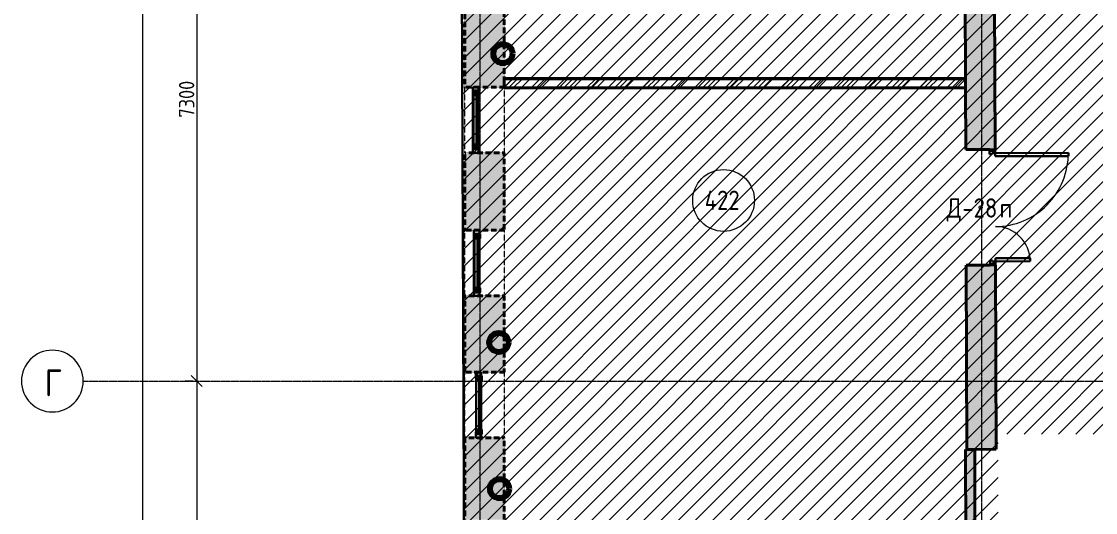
# Model space of a CAD drawing. Header units: millimetres. Extents: x -11886 to 379896, y -8130 to 47743.
# Drawn here: x 310868 to 324790, y 11705 to 18063 of the extents above; entities that cross this region are included whole.
import ezdxf

# ---------------------------------------------------------------- set-up
doc = ezdxf.new("R2010")
doc.units = ezdxf.units.MM
for name, pattern in [('ADSK_Линия сетки', [25, 20, -2.5, 0, -2.5]), ('ADSK_Сверху', [4.5, 3, -1.5]), ('ADSK_Снесено', [4.5, 3, -1.5])]:
    doc.linetypes.add(name, pattern=pattern)
for name, color, linetype, lineweight, true_color in [('_ Окна', 5, 'Continuous', 30, 0x0000ff), ('Витраж', 5, 'Continuous', 18, 0x0000ff), ('Двери', 5, 'Continuous', 18, 0x0000ff), ('Окна', 5, 'Continuous', 18, 0x0000ff), ('планы со стояками отопление_dwg', 7, 'Continuous', 9, 0x767676), ('Стены внутренние', 5, 'Continuous', 18, 0x0000ff), ('Стены наружные', 1, 'ADSK_Снесено', 18, 0xff0000), ('Стены штриховка', 5, 'Continuous', 18, 0x0000ff)]:
    doc.layers.add(name, color=color, linetype=linetype, lineweight=lineweight, true_color=true_color)
for name, color, linetype, lineweight in [('Марки дверей', 7, 'Continuous', 20), ('Марки помещений', 7, 'Continuous', 20), ('Оси', 7, 'Continuous', 9), ('Размеры', 7, 'Continuous', 9), ('стояки', 7, 'Continuous', 9)]:
    doc.layers.add(name, color=color, linetype=linetype, lineweight=lineweight)
doc.styles.add('GOST Common', font='GOST_Common.ttf', dxfattribs={"width": 0.9, "height": 350})
doc.styles.add('GOST Common_1', font='GOST_Common.ttf', dxfattribs={"width": 0.9, "height": 200})
doc.styles.add('GOST Common_2', font='GOST_Common.ttf', dxfattribs={"width": 0.9, "height": 250})
doc.dimstyles.new('ADSK_Основной_2_5_мм', dxfattribs={"dimscale": 304.8, "dimtxt": 251.428749, "dimasz": 0.463911, "dimexe": 0.492126, "dimexo": 0.492126, "dimgap": 0.098425, "dimtad": 1, "dimdec": 1, "dimrnd": 0.1, "dimdsep": 46, "dimtxsty": 'GOST Common_1', "dimblk1": 'OBLIQUE', "dimblk2": 'OBLIQUE', "dimsah": 1, "dimcen": 0.09, "dimdle": 0.492126, "dimazin": 2, "dimtfac": 1, "dimtdec": 4, "dimtix": 1, "dimtmove": 0, "dimatfit": 3, "dimfxl": 1, "dimtvp": 1, "dimtfill": 1, "dimtolj": 1, "dimtzin": 0, "dimlwd": 20, "dimlwe": 20, "dimarcsym": 2})

# ---------------------------------------------------------------- blocks, each defined once
blk = doc.blocks.new('Прямоугольный импост - 70х20_56мм-1425354-04 План 4-го этажа')
at = {"layer": 'Витраж', "color": 161, "linetype": 'ADSK_Сверху', "true_color": 0xaaaaff}
for p, q in [((11258, 14868), (11188, 14868)), ((11188, 14868), (11188, 14792)), ((11258, 14868), (11258, 14792)), ((11188, 14094), (11188, 14018)), ((11258, 14094), (11258, 14018)), ((11188, 14018), (11258, 14018))]:
    blk.add_line(p, q, dxfattribs=at)
blk = doc.blocks.new('Прямоугольный импост - 70х20_56мм-1424848-04 План 4-го этажа')
at = {"layer": 'Витраж', "color": 161, "linetype": 'ADSK_Сверху', "true_color": 0xaaaaff}
for p, q in [((-76, 35), (0, 35)), ((0, 35), (0, -35)), ((0, -35), (-76, -35))]:
    blk.add_line(p, q, dxfattribs=at)
blk = doc.blocks.new('Прямоугольный импост - 70х20_56мм-1424849-04 План 4-го этажа')
at = {"layer": 'Витраж', "color": 161, "linetype": 'ADSK_Сверху', "true_color": 0xaaaaff}
for p, q in [((0, 35), (-76, 35)), ((0, -35), (0, 35)), ((-76, -35), (0, -35))]:
    blk.add_line(p, q, dxfattribs=at)
blk = doc.blocks.new('Прямоугольный импост - 70х60мм-1425356-04 План 4-го этажа')
at = {"layer": 'Витраж', "color": 161, "linetype": 'ADSK_Сверху', "true_color": 0xaaaaff}
for p, q in [((11258, 14792), (11188, 14792)), ((11188, 14792), (11188, 14094)), ((11258, 14792), (11258, 14094)), ((11188, 14094), (11258, 14094))]:
    blk.add_line(p, q, dxfattribs=at)
blk = doc.blocks.new('Витраж-тент со смещением вовне - 60мм 30 сдвиг-1466964-04 План 4-го этажа')
at = {"layer": '_ Окна'}
for p, q in [((-379, 25), (-379, -45)), ((-379, 25), (-319, 25)), ((-379, -45), (-379, 25)), ((-319, 25), (-319, -45)), ((379, 25), (319, 25)), ((319, 25), (319, -45)), ((379, -45), (379, 25)), ((379, -45), (379, 25)), ((-319, -45), (-379, -45)), ((-319, -10), (319, -10)), ((319, -45), (379, -45))]:
    blk.add_line(p, q, dxfattribs=at)
at = {"layer": 'Окна'}
for p, q in [((319, 25), (-319, 25)), ((-319, -45), (319, -45))]:
    blk.add_line(p, q, dxfattribs=at)
blk = doc.blocks.new('Прямоугольный импост - 70х20_56мм-1309765-04 План 4-го этажа')
at = {"layer": 'Витраж', "lineweight": 30}
for p, q in [((-76, 35), (0, 35)), ((-76, -35), (-76, 35)), ((0, 35), (0, -35)), ((0, -35), (-76, -35))]:
    blk.add_line(p, q, dxfattribs=at)
blk = doc.blocks.new('Прямоугольный импост - 70х20_56мм-1309766-04 План 4-го этажа')
at = {"layer": 'Витраж', "lineweight": 30}
for p, q in [((0, 35), (-76, 35)), ((-76, 35), (-76, -35)), ((0, -35), (0, 35)), ((-76, -35), (0, -35))]:
    blk.add_line(p, q, dxfattribs=at)
blk = doc.blocks.new('Прямоугольный импост - 70х60мм-V8-04 План 4-го этажа')
at = {"layer": 'Витраж'}
for p, q in [((38846, 14041), (38846, 14739)), ((38916, 14739), (38916, 14041))]:
    blk.add_line(p, q, dxfattribs=at)
blk = doc.blocks.new('Прямоугольный импост - 70х20_56мм-V55-04 План 4-го этажа')
at = {"layer": 'Витраж', "lineweight": 30}
for p, q in [((-76, 35), (0, 35)), ((-76, -35), (-76, 35)), ((0, 35), (0, -35)), ((0, -35), (-76, -35))]:
    blk.add_line(p, q, dxfattribs=at)
blk = doc.blocks.new('Прямоугольный импост - 70х20_56мм-V56-04 План 4-го этажа')
at = {"layer": 'Витраж', "lineweight": 30}
for p, q in [((0, 35), (-76, 35)), ((-76, 35), (-76, -35)), ((0, -35), (0, 35)), ((-76, -35), (0, -35))]:
    blk.add_line(p, q, dxfattribs=at)
blk = doc.blocks.new('Прямоугольный импост - 70х60мм-V57-04 План 4-го этажа')
at = {"layer": 'Витраж', "lineweight": 30}
for p, q in [((-5951, 15134), (-6021, 15134)), ((-6021, 15134), (-6021, 14436)), ((-5951, 14436), (-5951, 15134)), ((-6021, 14436), (-5951, 14436))]:
    blk.add_line(p, q, dxfattribs=at)
blk = doc.blocks.new('AC_Дверь_Двупольная - Д-28п 1500х2200h-2039725-04 План 4-го этажа')
at = {"layer": 'Двери', "lineweight": 30}
for p, q in [((-700, 1140), (-660, 1140)), ((-700, 190), (-700, 1140)), ((-660, 1140), (-660, 190)), ((700, 640), (660, 640)), ((660, 640), (660, 190)), ((700, 190), (700, 640)), ((-750, 190), (-730, 190)), ((-750, 120), (-750, 190)), ((-730, 190), (-700, 190)), ((-730, 120), (-730, 190)), ((-730, 190), (-730, 120)), ((-660, 190), (-700, 190)), ((-700, 190), (-700, 150)), ((-700, 150), (-690, 150)), ((-690, 150), (-690, 120)), ((660, 190), (700, 190)), ((700, 150), (690, 150)), ((690, 150), (690, 120)), ((730, 190), (700, 190)), ((700, 190), (700, 150)), ((730, 120), (730, 190)), ((750, 190), (730, 190)), ((730, 190), (730, 120)), ((750, 120), (750, 190)), ((-730, 120), (-750, 120)), ((-690, 120), (-730, 120)), ((690, 120), (730, 120)), ((730, 120), (750, 120))]:
    blk.add_line(p, q, dxfattribs=at)
at = {"layer": 'Двери'}
for centre, radius, start, end in [((-700, 190), 950, 360, 90), ((700, 190), 450, 90, 180)]:
    blk.add_arc(centre, radius, start, end, dxfattribs=at)
blk = doc.blocks.new('планы со стояками отопление_dwg-1484427-04 План 4-го этажа')
at = {"layer": 'стояки', "color": 246, "lineweight": 80, "true_color": 0x7f001f}
for centre in [(164843, 427405), (164790, 423666), (164800, 421772)]:
    blk.add_circle(centre, 124, dxfattribs=at)
blk = doc.blocks.new('Ось сетки - Круг_Ø8 мм-6577-04 План 4-го этажа')
at = {"layer": 'Оси', "lineweight": 20}
for start, end in [(360, 180), (180, 360)]:
    blk.add_arc((0, 0), 4, start, end, dxfattribs=at)
blk = doc.blocks.new('ADSK_Марка_Помещение_ОдноЗначение - Номер-247393-04 План 4-го этажа')
at = {"layer": 'Марки помещений'}
blk.add_circle((0, 0), 4, dxfattribs=at)
blk = doc.blocks.new('_Oblique')
at = {"color": 0, "linetype": 'ByBlock', "lineweight": -2}
blk.add_line((-0.5, -0.5), (0.5, 0.5), dxfattribs=at)
blk = doc.blocks.new('*D2949')
at = {"layer": 'Defpoints', "color": 0, "transparency": 16777216}
for p in [(313239, 20707), (313139, 13407), (313239, 13407)]:
    blk.add_point(p, dxfattribs=at)
at = {"layer": 'Размеры', "color": 0, "lineweight": 20, "transparency": 16777216}
for p, q in [((313139, 20857), (313139, 13257)), ((313089, 20707), (312989, 20707)), ((313089, 13407), (312989, 13407))]:
    blk.add_line(p, q, dxfattribs=at)
at = {"layer": 'Размеры', "color": 0, "lineweight": 20, "transparency": 16777216, "xscale": 141.4, "yscale": 141.4, "zscale": 141.4}
for p, rotation in [((313139, 20707), 90), ((313139, 13407), 270)]:
    blk.add_blockref('_Oblique', p, dxfattribs=dict(at, rotation=rotation))
at = {"layer": 'Размеры', "color": 0, "lineweight": 20, "transparency": 16777216, "insert": (313009, 17057), "char_height": 200, "width": 756.84, "attachment_point": 5, "rotation": 90, "style": 'GOST Common_1', "bg_fill": 3, "box_fill_scale": 1.1, "bg_fill_color": 256, "bg_fill_true_color": 13158600, "bg_fill_transparency": 0}
blk.add_mtext('\\A1;7300', dxfattribs=at)
blk = doc.blocks.new('*D2950')
at = {"layer": 'Defpoints', "color": 0, "transparency": 16777216}
for p in [(313239, 13407), (313139, 8757), (313239, 8757)]:
    blk.add_point(p, dxfattribs=at)
at = {"layer": 'Размеры', "color": 0, "lineweight": 20, "transparency": 16777216}
for p, q in [((313139, 13557), (313139, 8607)), ((313089, 13407), (312989, 13407)), ((313089, 8757), (312989, 8757))]:
    blk.add_line(p, q, dxfattribs=at)
at = {"layer": 'Размеры', "color": 0, "lineweight": 20, "transparency": 16777216, "xscale": 141.4, "yscale": 141.4, "zscale": 141.4}
for p, rotation in [((313139, 13407), 90), ((313139, 8757), 270)]:
    blk.add_blockref('_Oblique', p, dxfattribs=dict(at, rotation=rotation))
at = {"layer": 'Размеры', "color": 0, "lineweight": 20, "transparency": 16777216, "insert": (313009, 11082), "char_height": 200, "width": 782.41, "attachment_point": 5, "rotation": 90, "style": 'GOST Common_1', "bg_fill": 3, "box_fill_scale": 1.1, "bg_fill_color": 256, "bg_fill_true_color": 13158600, "bg_fill_transparency": 0}
blk.add_mtext('\\A1;4650', dxfattribs=at)
blk = doc.blocks.new('*D2953')
at = {"layer": 'Defpoints', "color": 0, "transparency": 16777216}
for p in [(312539, 43507), (312439, 457), (312539, 457)]:
    blk.add_point(p, dxfattribs=at)
at = {"layer": 'Размеры', "color": 0, "lineweight": 20, "transparency": 16777216}
for p, q in [((312439, 43657), (312439, 307)), ((312389, 43507), (312289, 43507)), ((312389, 457), (312289, 457))]:
    blk.add_line(p, q, dxfattribs=at)
at = {"layer": 'Размеры', "color": 0, "lineweight": 20, "transparency": 16777216, "xscale": 141.4, "yscale": 141.4, "zscale": 141.4}
for p, rotation in [((312439, 43507), 90), ((312439, 457), 270)]:
    blk.add_blockref('_Oblique', p, dxfattribs=dict(at, rotation=rotation))
at = {"layer": 'Размеры', "color": 0, "lineweight": 20, "transparency": 16777216, "insert": (312309, 21982), "char_height": 200, "width": 971.62, "attachment_point": 5, "rotation": 90, "style": 'GOST Common_1', "bg_fill": 3, "box_fill_scale": 1.1, "bg_fill_color": 256, "bg_fill_true_color": 13158600, "bg_fill_transparency": 0}
blk.add_mtext('\\A1;43050', dxfattribs=at)
blk = doc.blocks.new('ADSK_Марка_Дверь - Типоразмер_ADSK_Марка-58376-04 План 4-го этажа')
at = {"layer": 'Марки дверей', "lineweight": 9}
blk.add_circle((0, 0), 0.2, dxfattribs=at)

msp = doc.modelspace()

# ---------------------------------------------------------------- hatches: boundary and pattern name
at = {"lineweight": 13, "true_color": 0x636466, "transparency": 33554559}
h = msp.add_hatch(dxfattribs=at)
h.set_pattern_fill('ANSI31', color=251, scale=50)
h.set_pattern_definition([(45, (322754.53, 85026.59), (-112.2532, 112.2532), [])])
h.paths.add_polyline_path([(326698.03, 43878.87), (316475.78, 43878.87), (316613.49, 8679.25), (323525.66, 8679.25), (323525.66, 12721.22), (326139.75, 12721.22), (326136.17, 13231.22), (326084.63, 21068.63), (326698.03, 21068.63)])
at = {"layer": 'Стены внутренние', "true_color": 0xc0c0c0}
h = msp.add_hatch(color=9, dxfattribs=at)
h.paths.add_polyline_path([(323122.49, 12521.63), (323502.49, 12523.14), (323493, 14907.08), (323113, 14905.57), (323122.49, 12523.14)])
h.paths.add_polyline_path([(323107.03, 16405.56), (323487.03, 16407.07), (323479.27, 18356.9), (323099.27, 18355.39), (323107.03, 16407.07)])
h.paths.add_polyline_path([(323094.69, 19505.38), (323474.69, 19506.89), (323470.42, 20578.23), (323090.41, 20580.43), (323091.47, 20315.2)])
at = {"layer": 'Стены внутренние', "lineweight": 9}
h = msp.add_hatch(dxfattribs=at)
h.set_pattern_fill('FP_1', color=256, style=0, pattern_type=2)
h.set_pattern_definition([(45, (322754.53, 150), (-179.605, 179.605), []), (45, (322818.03, 150), (0, 359.2102), []), (45, (322691.03, 150), (0, 359.2102), [])])
h.paths.add_polyline_path([(323103.81, 17213.74), (323103.42, 17313.74), (317123.49, 17313.74), (317123.49, 17213.74), (323099.27, 17213.74)])
at = {"layer": 'Стены внутренние', "true_color": 0xc0c0c0}
msp.add_hatch(color=9, dxfattribs=at).paths.add_polyline_path([(323232.77, 9189.25), (323223.9, 12521.95), (323103.9, 12521.63), (323112.77, 9189.25)])
at = {"layer": 'Стены наружные', "true_color": 0xc0c0c0}
h = msp.add_hatch(color=9, dxfattribs=at)
h.paths.add_polyline_path([(316966.83, 9189.25), (317123.49, 9189.25), (317123.49, 9883.91), (316613.49, 9883.91), (316613.49, 9189.25)])
h.paths.add_polyline_path([(317006.9, 11613.91), (317123.49, 11613.91), (317123.49, 12672.43), (316613.49, 12672.43), (316613.49, 11613.91), (316966.83, 11613.91)])
h.paths.add_polyline_path([(316613.49, 13522.43), (317123.49, 13522.43), (317123.49, 14509.74), (316613.49, 14509.74)])
h.paths.add_polyline_path([(317123.49, 15359.74), (317123.49, 16363.74), (316613.49, 16363.74), (316613.49, 15359.74), (316990.35, 15359.74)])
h.paths.add_polyline_path([(317123.49, 17213.74), (317123.49, 18225.53), (316613.49, 18225.53), (316613.49, 17213.74), (316982.16, 17213.74)])
h.paths.add_polyline_path([(316613.49, 19955.53), (317123.49, 19955.53), (317123.49, 21135.08), (316613.49, 21135.08)])

# ---------------------------------------------------------------- linework, layer by layer
at = {"color": 251, "lineweight": 30, "true_color": 0x636466}
msp.add_lwpolyline([(323045.03, 8679.25), (316613.49, 8679.25), (316475.78, 43878.87), (326698.03, 43878.87), (326698.03, 21068.63), (326084.63, 21068.63), (326136.17, 13231.22)], dxfattribs=at)
at = {"layer": 'Оси', "linetype": 'ADSK_Линия сетки'}
for p, q in [((316814.44, -5025.59), (316814.44, 44571.85)), ((323314.44, -5025.59), (323314.44, 44571.85)), ((311668.31, 13406.79), (379896.25, 13406.79))]:
    msp.add_line(p, q, dxfattribs=at)
at = {"layer": 'Стены внутренние', "color": 18, "lineweight": 40, "true_color": 0x000000}
for p, q in [((323099.27, 18355.39), (323103.37, 17325.74)), ((323487.03, 16407.07), (323479.27, 18356.9)), ((323103.37, 17325.74), (317123.49, 17325.74)), ((317123.49, 17323.74), (317123.49, 17201.74)), ((323103.85, 17203.74), (323103.38, 17323.74)), ((317123.49, 17201.74), (323103.86, 17201.74)), ((323103.86, 17201.74), (323107.03, 16405.56)), ((323107.03, 16405.56), (323417.03, 16406.79)), ((323423, 14906.8), (323113, 14905.57)), ((323113, 14905.57), (323122.49, 12521.63)), ((323502.49, 12523.14), (323493, 14907.08)), ((323223.9, 12521.95), (323103.9, 12521.63)), ((323103.9, 12521.63), (323111.08, 9822.34)), ((323122.49, 12521.63), (323502.49, 12523.14)), ((323232.77, 9189.25), (323223.9, 12521.95))]:
    msp.add_line(p, q, dxfattribs=at)
at = {"layer": 'Стены наружные', "color": 18, "lineweight": 40, "true_color": 0x000000}
for p, q in [((316613.49, 18225.53), (316613.49, 17213.74)), ((317123.49, 17325.74), (317123.49, 18225.53)), ((316613.49, 17213.74), (317123.49, 17213.74)), ((316613.49, 16363.74), (316613.49, 15359.74)), ((317123.49, 16363.74), (316613.49, 16363.74)), ((317123.49, 15359.74), (317123.49, 16363.74)), ((316613.49, 15359.74), (317123.49, 15359.74)), ((316613.49, 14509.74), (316613.49, 13522.43)), ((317123.49, 14509.74), (316613.49, 14509.74)), ((317123.49, 13522.43), (317123.49, 14509.74)), ((316613.49, 13522.43), (317123.49, 13522.43)), ((316613.49, 12672.43), (316613.49, 11613.91)), ((317123.49, 12672.43), (316613.49, 12672.43)), ((317123.49, 11613.91), (317123.49, 12672.43))]:
    msp.add_line(p, q, dxfattribs=at)
at = {"layer": 'Стены наружные', "color": 18, "true_color": 0x000000}
for p, q in [((316613.49, 16363.74), (316613.49, 17213.74)), ((317123.49, 17201.74), (317123.49, 16363.74)), ((316613.49, 14509.74), (316613.49, 15359.74)), ((317123.49, 15359.74), (317123.49, 14509.74)), ((316613.49, 12672.43), (316613.49, 13522.43)), ((317123.49, 13522.43), (317123.49, 12672.43))]:
    msp.add_line(p, q, dxfattribs=at)
at = {"layer": 'Стены штриховка'}
for p, q in [((317123.49, 17325.74), (317123.49, 17323.74)), ((317123.49, 17323.74), (323103.38, 17323.74)), ((317123.49, 17313.74), (323103.42, 17313.74)), ((323103.38, 17323.74), (323103.37, 17325.74)), ((317123.49, 17213.74), (323103.81, 17213.74)), ((317123.49, 17203.74), (323103.85, 17203.74)), ((323103.86, 17201.74), (323103.85, 17203.74))]:
    msp.add_line(p, q, dxfattribs=at)

# ---------------------------------------------------------------- block references
at = {"layer": '_ Окна', "rotation": 89.99999999999993}
for p in [(316755.46, 16788.74), (316768.58, 14934.74), (316790.99, 13097.43)]:
    msp.add_blockref('Витраж-тент со смещением вовне - 60мм 30 сдвиг-1466964-04 План 4-го этажа', p, dxfattribs=at)
at = {"layer": 'Витраж', "color": 161, "linetype": 'ADSK_Сверху', "true_color": 0xaaaaff}
for name, p, rotation in [('Прямоугольный импост - 70х20_56мм-1425354-04 План 4-го этажа', (327978.82, 31232.19), 180), ('Прямоугольный импост - 70х60мм-1425356-04 План 4-го этажа', (327978.82, 31232.19), 180), ('Прямоугольный импост - 70х20_56мм-1424849-04 План 4-го этажа', (316755.46, 16363.74), 269.9999999999999), ('Прямоугольный импост - 70х20_56мм-1425354-04 План 4-го этажа', (327991.94, 29378.19), 180), ('Прямоугольный импост - 70х60мм-1425356-04 План 4-го этажа', (327991.94, 29378.19), 180), ('Прямоугольный импост - 70х20_56мм-1424849-04 План 4-го этажа', (316768.58, 14509.74), 269.9999999999999), ('Прямоугольный импост - 70х20_56мм-1425354-04 План 4-го этажа', (328014.35, 27540.88), 180), ('Прямоугольный импост - 70х60мм-1425356-04 План 4-го этажа', (328014.35, 27540.88), 180), ('Прямоугольный импост - 70х20_56мм-1424849-04 План 4-го этажа', (316790.99, 12672.43), 269.9999999999999)]:
    msp.add_blockref(name, p, dxfattribs=dict(at, rotation=rotation))
at = {"layer": 'Витраж', "color": 161, "linetype": 'ADSK_Сверху', "true_color": 0xaaaaff, "extrusion": (0, 0, -1), "rotation": 90.00000000000007}
for p in [(-316755.46, 17213.74), (-316768.58, 15359.74), (-316790.99, 13522.43)]:
    msp.add_blockref('Прямоугольный импост - 70х20_56мм-1424848-04 План 4-го этажа', p, dxfattribs=at)
at = {"layer": 'Витраж', "extrusion": (0, 0, -1), "rotation": 90.00000000000007}
for name, p in [('Прямоугольный импост - 70х20_56мм-V55-04 План 4-го этажа', (-316755.46, 17213.74)), ('Прямоугольный импост - 70х20_56мм-V55-04 План 4-го этажа', (-316768.58, 15359.74)), ('Прямоугольный импост - 70х20_56мм-1309765-04 План 4-го этажа', (-316790.99, 13522.43))]:
    msp.add_blockref(name, p, dxfattribs=at)
at = {"layer": 'Витраж'}
for name, p in [('Прямоугольный импост - 70х60мм-V57-04 План 4-го этажа', (322741.41, 2004)), ('Прямоугольный импост - 70х60мм-V57-04 План 4-го этажа', (322754.53, 150)), ('Прямоугольный импост - 70х60мм-V8-04 План 4-го этажа', (277910.18, -1292.19))]:
    msp.add_blockref(name, p, dxfattribs=at)
at = {"layer": 'Витраж', "rotation": 269.9999999999999}
for name, p in [('Прямоугольный импост - 70х20_56мм-V56-04 План 4-го этажа', (316755.46, 16363.74)), ('Прямоугольный импост - 70х20_56мм-V56-04 План 4-го этажа', (316768.58, 14509.74)), ('Прямоугольный импост - 70х20_56мм-1309766-04 План 4-го этажа', (316790.99, 12672.43))]:
    msp.add_blockref(name, p, dxfattribs=at)
at = {"layer": 'Двери', "rotation": 270.2280982593265}
msp.add_blockref('AC_Дверь_Двупольная - Д-28п 1500х2200h-2039725-04 План 4-го этажа', (323300.02, 15656.32), dxfattribs=at)
at = {"layer": 'Марки дверей', "xscale": 99.99999999999993, "yscale": 99.99999999999993, "zscale": 99.99999999999993}
msp.add_blockref('ADSK_Марка_Дверь - Типоразмер_ADSK_Марка-58376-04 План 4-го этажа', (323300.02, 15656.32), dxfattribs=at)
at = {"layer": 'Марки помещений', "xscale": 99.99999999999993, "yscale": 99.99999999999993, "zscale": 99.99999999999993}
msp.add_blockref('ADSK_Марка_Помещение_ОдноЗначение - Номер-247393-04 План 4-го этажа', (319968.09, 15745.2), dxfattribs=at)
at = {"layer": 'Оси', "lineweight": 20, "xscale": 99.99999999999993, "yscale": 99.99999999999993, "zscale": 99.99999999999993, "rotation": 269.9999999999994}
msp.add_blockref('Ось сетки - Круг_Ø8 мм-6577-04 План 4-го этажа', (311268.31, 13406.79), dxfattribs=at)
at = {"layer": 'планы со стояками отопление_dwg', "color": 6, "true_color": 0xff00ff}
msp.add_blockref('планы со стояками отопление_dwg-1484427-04 План 4-го этажа', (152265.33, -409758.64), dxfattribs=at)

# ---------------------------------------------------------------- texts
at = {"layer": 'Марки дверей', "lineweight": 9, "char_height": 250, "attachment_point": 1, "style": 'GOST Common_2'}
for s, insert, width in [('\\fGOST Common|b0|i0|c204|p34|;\\W.9;Д', (322860.19, 15773.33), 245.3164), ('-28', (323062.59, 15773.33), 584.4302), ('\\fGOST Common|b0|i0|c204|p34|;\\W.9;п', (323544.8, 15773.33), 194.8101)]:
    msp.add_mtext(s, dxfattribs=dict(at, insert=insert, width=width))
at = {"layer": 'Марки помещений', "lineweight": 9, "insert": (319723.28, 15872.93), "char_height": 250, "width": 606.0757, "attachment_point": 1, "style": 'GOST Common_2'}
msp.add_mtext('422', dxfattribs=at)
at = {"layer": 'Оси', "insert": (311169.84, 13559.38), "char_height": 350, "width": 274.1771, "attachment_point": 1, "style": 'GOST Common'}
msp.add_mtext('\\fGOST Common|b0|i0|c204|p34|;\\W.9;Г', dxfattribs=at)

# ---------------------------------------------------------------- next in the draw order: dimensions: what is measured, and where the dimension line sits
at = {"layer": 'Размеры', "lineweight": 20}
for base, p1, p2, override, picture, middle in [((312439.33, 456.79), (312539.31, 43506.79), (312539.31, 456.79), {"dimpost": '<>', "dimfxl": 43050}, '*D2953', (312309.33, 21981.79)), ((313139.33, 13406.79), (313239.31, 20706.79), (313239.31, 13406.79), {"dimpost": '<>', "dimfxl": 7300}, '*D2949', (313009.33, 17056.79))]:
    dim = msp.add_linear_dim(base=base, p1=p1, p2=p2, angle=90, dimstyle='ADSK_Основной_2_5_мм', override=override, dxfattribs=at)
    dim.commit()
    dim.dimension.update_dxf_attribs({"geometry": picture, "text_midpoint": middle})

# ---------------------------------------------------------------- next in the draw order: dimensions: what is measured, and where the dimension line sits
dim = msp.add_linear_dim(base=(313139.33, 8756.79), p1=(313239.31, 13406.79), p2=(313239.31, 8756.79), angle=90, dimstyle='ADSK_Основной_2_5_мм', override={"dimpost": '<>', "dimfxl": 4650}, dxfattribs=at)
dim.commit()
dim.dimension.update_dxf_attribs({"geometry": '*D2950', "text_midpoint": (313009.33, 11081.79)})

doc.saveas('drawing.dxf')
